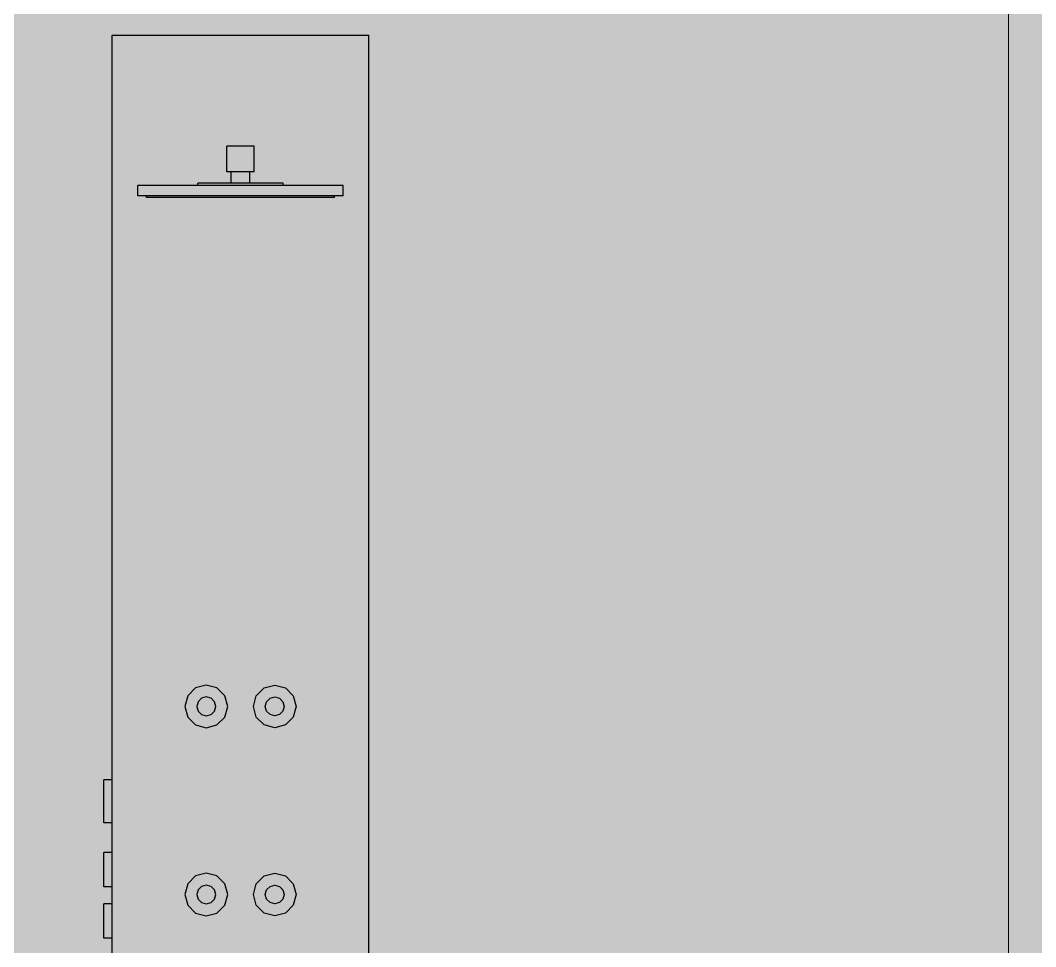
# Model space of a CAD drawing. Header units: millimetres. Extents: x 2336463 to 2579121, y 595385 to 778077.
# Drawn here: x 2471682 to 2472869, y 624423 to 625507 of the extents above; entities that cross this region are included whole.
import ezdxf

# ---------------------------------------------------------------- set-up
doc = ezdxf.new("R2010")
doc.units = ezdxf.units.MM
doc.header["$MEASUREMENT"] = 0
doc.linetypes.add('Wipeout_Contour', pattern=[1000, 0, -1000])
doc.layers.add('+возводимые стены_Ном._пера__19', color=255, linetype='Continuous', lineweight=0)
doc.layers.add('Интерьер - Мебель_Ном._пера__1', color=7, linetype='Continuous', lineweight=13)
doc.layers.add('+возводимые стены_Ном._пера__85', color=7, linetype='Continuous', lineweight=5, true_color=0x66b7ff)
doc.layers.add('Интерьер - Мебель_Ном._пера__62', color=7, linetype='Continuous', lineweight=25, true_color=0xaaaaaa)
doc.layers.add('Интерьер - Мебель', color=7, linetype='Continuous')

msp = doc.modelspace()

# ---------------------------------------------------------------- hatches: boundary and pattern name
at = {"layer": '+возводимые стены_Ном._пера__19', "linetype": 'Continuous', "lineweight": 0}
for points in [[(2472837.1, 623081.4), (2474237.1, 623081.4), (2474237.1, 626481.2), (2472837.1, 626481.2)], [(2472422.2, 624581.4), (2472837.2, 624581.4), (2472837.2, 624561.4), (2472422.2, 624561.4)]]:
    msp.add_hatch(color=255, dxfattribs=at).paths.add_polyline_path(points)
at = {"layer": '+возводимые стены_Ном._пера__85', "linetype": 'Continuous', "lineweight": 5, "true_color": 0x66b7ff}
msp.add_hatch(color=151, dxfattribs=at).paths.add_polyline_path([(2471002.1, 623081.4), (2472837.1, 623081.4), (2472837.1, 626481.2), (2471002.1, 626481.2)])

# ---------------------------------------------------------------- linework, layer by layer
at = {"layer": 'Интерьер - Мебель_Ном._пера__1', "color": 7, "linetype": 'Continuous', "lineweight": 13}
for p, q in [((2472837.1, 627981.4), (2472837.1, 623031.4)), ((2472837.1, 623031.4), (2472837.1, 627981.4))]:
    msp.add_line(p, q, dxfattribs=at)
at = {"layer": 'Интерьер - Мебель_Ном._пера__62', "color": 253, "linetype": 'Continuous', "lineweight": 25, "true_color": 0xaaaaaa}
for p in [(2471789.3, 625489.3), (2472089.3, 624089.3)]:
    msp.add_line(p, (2472089.3, 625489.3), dxfattribs=at)

# ---------------------------------------------------------------- next in the draw order: wipeouts: each hides what was drawn before it
at = {"color": 254, "linetype": 'Wipeout_Contour', "lineweight": 0, "ltscale": 10199601.57588966}
msp.add_wipeout([(2472034.6, 625299.3), (2472049.3, 625299.3), (2472049.3, 625301.3), (2472034.6, 625301.3)], dxfattribs=at).dxf.layer = 'Интерьер - Мебель'
at = {"color": 254, "linetype": 'Wipeout_Contour', "lineweight": 0, "ltscale": 10198533.60441506}
msp.add_wipeout([(2471921, 624716.8), (2471908.9, 624709.8), (2471910.3, 624704.3), (2471924.3, 624704.3)], dxfattribs=at).dxf.layer = 'Интерьер - Мебель'
at = {"color": 254, "linetype": 'Wipeout_Contour', "lineweight": 0, "ltscale": 10198713.35682648}
msp.add_wipeout([(2471969.8, 624709.8), (2471957.7, 624716.8), (2471954.3, 624704.3), (2471968.3, 624704.3)], dxfattribs=at).dxf.layer = 'Интерьер - Мебель'
at = {"color": 254, "linetype": 'Wipeout_Contour', "lineweight": 0, "ltscale": 10197932.18075573}
msp.add_wipeout([(2471789.3, 624618.3), (2471779.3, 624618.3), (2471779.3, 624615), (2471789.3, 624615)], dxfattribs=at).dxf.layer = 'Интерьер - Мебель'
at = {"color": 254, "linetype": 'Wipeout_Contour', "lineweight": 0, "ltscale": 10197886.46521847}
msp.add_wipeout([(2471779.3, 624568.3), (2471789.3, 624568.3), (2471789.3, 624571.7), (2471779.3, 624571.7)], dxfattribs=at).dxf.layer = 'Интерьер - Мебель'
at = {"color": 254, "linetype": 'Wipeout_Contour', "lineweight": 0, "ltscale": 10197849.21516222}
msp.add_wipeout([(2471789.3, 624533.3), (2471779.3, 624533.3), (2471779.3, 624530.6), (2471789.3, 624530.6)], dxfattribs=at).dxf.layer = 'Интерьер - Мебель'
at = {"color": 254, "linetype": 'Wipeout_Contour', "lineweight": 0, "ltscale": 10197812.64713768}
msp.add_wipeout([(2471779.3, 624496), (2471779.3, 624493.3), (2471789.3, 624493.3), (2471789.3, 624496)], dxfattribs=at).dxf.layer = 'Интерьер - Мебель'
at = {"color": 254, "linetype": 'Wipeout_Contour', "lineweight": 0, "ltscale": 10198318.02336768}
msp.add_wipeout([(2471908.9, 624489.8), (2471910.3, 624484.3), (2471924.3, 624484.3), (2471921, 624496.8)], dxfattribs=at).dxf.layer = 'Интерьер - Мебель'
at = {"color": 254, "linetype": 'Wipeout_Contour', "lineweight": 0, "ltscale": 10198497.77957879}
msp.add_wipeout([(2471969.8, 624489.8), (2471957.7, 624496.8), (2471954.3, 624484.3), (2471968.3, 624484.3)], dxfattribs=at).dxf.layer = 'Интерьер - Мебель'
at = {"color": 254, "linetype": 'Wipeout_Contour', "lineweight": 0, "ltscale": 10197790.42593744}
msp.add_wipeout([(2471779.3, 624473.3), (2471779.3, 624470.6), (2471789.3, 624470.6), (2471789.3, 624473.3)], dxfattribs=at).dxf.layer = 'Интерьер - Мебель'
at = {"color": 254, "linetype": 'Wipeout_Contour', "lineweight": 0, "ltscale": 10197753.8612256}
msp.add_wipeout([(2471779.3, 624433.3), (2471789.3, 624433.3), (2471789.3, 624436), (2471779.3, 624436)], dxfattribs=at).dxf.layer = 'Интерьер - Мебель'

# ---------------------------------------------------------------- next in the draw order: wipeouts: each hides what was drawn before it
at = {"color": 254, "linetype": 'Wipeout_Contour', "lineweight": 0, "ltscale": 10199644.62320882}
msp.add_wipeout([(2472043.3, 625301.3), (2472059.3, 625301.3), (2472059.3, 625313.3), (2472043.3, 625313.3)], dxfattribs=at).dxf.layer = 'Интерьер - Мебель'
at = {"color": 254, "linetype": 'Wipeout_Contour', "lineweight": 0, "ltscale": 10199494.93466903}
msp.add_wipeout([(2471994.3, 625299.3), (2472034.6, 625299.3), (2472034.6, 625301.3), (2471994.3, 625301.3)], dxfattribs=at).dxf.layer = 'Интерьер - Мебель'
at = {"color": 254, "linetype": 'Wipeout_Contour', "lineweight": 0, "ltscale": 10198524.04162968}
msp.add_wipeout([(2471904.8, 624713.8), (2471908.9, 624709.8), (2471921, 624716.8), (2471911.8, 624726)], dxfattribs=at).dxf.layer = 'Интерьер - Мебель'
at = {"color": 254, "linetype": 'Wipeout_Contour', "lineweight": 0, "ltscale": 10198738.31639411}
msp.add_wipeout([(2471973.8, 624713.8), (2471966.8, 624726), (2471957.7, 624716.8), (2471969.8, 624709.8)], dxfattribs=at).dxf.layer = 'Интерьер - Мебель'
at = {"color": 254, "linetype": 'Wipeout_Contour', "lineweight": 0, "ltscale": 10197892.58977759}
msp.add_wipeout([(2471779.3, 624571.7), (2471789.3, 624571.7), (2471789.3, 624580.8), (2471779.3, 624580.8)], dxfattribs=at).dxf.layer = 'Интерьер - Мебель'
at = {"color": 254, "linetype": 'Wipeout_Contour', "lineweight": 0, "ltscale": 10197817.54623701}
msp.add_wipeout([(2471779.3, 624496), (2471789.3, 624496), (2471789.3, 624503.3), (2471779.3, 624503.3)], dxfattribs=at).dxf.layer = 'Интерьер - Мебель'
at = {"color": 254, "linetype": 'Wipeout_Contour', "lineweight": 0, "ltscale": 10198308.457669}
msp.add_wipeout([(2471904.8, 624493.8), (2471908.9, 624489.8), (2471921, 624496.8), (2471911.8, 624506)], dxfattribs=at).dxf.layer = 'Интерьер - Мебель'
at = {"color": 254, "linetype": 'Wipeout_Contour', "lineweight": 0, "ltscale": 10198522.73696292}
msp.add_wipeout([(2471973.8, 624493.8), (2471966.8, 624506), (2471957.7, 624496.8), (2471969.8, 624489.8)], dxfattribs=at).dxf.layer = 'Интерьер - Мебель'
at = {"color": 254, "linetype": 'Wipeout_Contour', "lineweight": 0, "ltscale": 10197758.75987226}
msp.add_wipeout([(2471779.3, 624436), (2471789.3, 624436), (2471789.3, 624443.3), (2471779.3, 624443.3)], dxfattribs=at).dxf.layer = 'Интерьер - Мебель'

# ---------------------------------------------------------------- next in the draw order: linework, layer by layer
at = {"layer": 'Интерьер - Мебель_Ном._пера__62', "color": 253, "linetype": 'Continuous', "lineweight": 25, "true_color": 0xaaaaaa}
for p, q in [((2472059.3, 625301.3), (2472059.3, 625313.3)), ((2472049.3, 625299.3), (2472049.3, 625301.3)), ((2471779.3, 624568.3), (2471779.3, 624571.7)), ((2471789.3, 624568.3), (2471779.3, 624568.3)), ((2471779.3, 624493.3), (2471779.3, 624496)), ((2471789.3, 624493.3), (2471779.3, 624493.3)), ((2471779.3, 624433.3), (2471779.3, 624436)), ((2471789.3, 624433.3), (2471779.3, 624433.3))]:
    msp.add_line(p, q, dxfattribs=at)

# ---------------------------------------------------------------- next in the draw order: wipeouts: each hides what was drawn before it
at = {"color": 254, "linetype": 'Wipeout_Contour', "lineweight": 0, "ltscale": 10199310.22681616}
msp.add_wipeout([(2471939.3, 625299.3), (2471994.3, 625299.3), (2471994.3, 625301.3), (2471939.3, 625301.3)], dxfattribs=at).dxf.layer = 'Интерьер - Мебель'
at = {"color": 254, "linetype": 'Wipeout_Contour', "lineweight": 0, "ltscale": 10198498.50887896}
msp.add_wipeout([(2471899.3, 624715.3), (2471904.8, 624713.8), (2471911.8, 624726), (2471899.3, 624729.3)], dxfattribs=at).dxf.layer = 'Интерьер - Мебель'
at = {"color": 254, "linetype": 'Wipeout_Contour', "lineweight": 0, "ltscale": 10198772.76603924}
msp.add_wipeout([(2471979.3, 624715.3), (2471979.3, 624729.3), (2471966.8, 624726), (2471973.8, 624713.8)], dxfattribs=at).dxf.layer = 'Интерьер - Мебель'
at = {"color": 254, "linetype": 'Wipeout_Contour', "lineweight": 0, "ltscale": 10197903.19791831}
msp.add_wipeout([(2471779.3, 624580.8), (2471789.3, 624580.8), (2471789.3, 624593.3), (2471779.3, 624593.3)], dxfattribs=at).dxf.layer = 'Интерьер - Мебель'
at = {"color": 254, "linetype": 'Wipeout_Contour', "lineweight": 0, "ltscale": 10197826.03175342}
msp.add_wipeout([(2471779.3, 624503.3), (2471789.3, 624503.3), (2471789.3, 624513.3), (2471779.3, 624513.3)], dxfattribs=at).dxf.layer = 'Интерьер - Мебель'
at = {"color": 254, "linetype": 'Wipeout_Contour', "lineweight": 0, "ltscale": 10198282.92280841}
msp.add_wipeout([(2471899.3, 624495.3), (2471904.8, 624493.8), (2471911.8, 624506), (2471899.3, 624509.3)], dxfattribs=at).dxf.layer = 'Интерьер - Мебель'
at = {"color": 254, "linetype": 'Wipeout_Contour', "lineweight": 0, "ltscale": 10198557.18576618}
msp.add_wipeout([(2471979.3, 624495.3), (2471979.3, 624509.3), (2471966.8, 624506), (2471973.8, 624493.8)], dxfattribs=at).dxf.layer = 'Интерьер - Мебель'
at = {"color": 254, "linetype": 'Wipeout_Contour', "lineweight": 0, "ltscale": 10197767.24462233}
msp.add_wipeout([(2471779.3, 624443.3), (2471789.3, 624443.3), (2471789.3, 624453.3), (2471779.3, 624453.3)], dxfattribs=at).dxf.layer = 'Интерьер - Мебель'

# ---------------------------------------------------------------- next in the draw order: linework, layer by layer
at = {"layer": 'Интерьер - Мебель_Ном._пера__62', "color": 253, "linetype": 'Continuous', "lineweight": 25, "true_color": 0xaaaaaa}
for p, q in [((2471779.3, 624571.7), (2471779.3, 624580.8)), ((2471779.3, 624496), (2471779.3, 624503.3)), ((2471779.3, 624436), (2471779.3, 624443.3))]:
    msp.add_line(p, q, dxfattribs=at)

# ---------------------------------------------------------------- next in the draw order: wipeouts: each hides what was drawn before it
at = {"color": 254, "linetype": 'Wipeout_Contour', "lineweight": 0, "ltscale": 10199528.28738887}
msp.add_wipeout([(2471999.3, 625301.3), (2472043.3, 625301.3), (2472043.3, 625313.3), (2471999.3, 625313.3)], dxfattribs=at).dxf.layer = 'Интерьер - Мебель'
at = {"color": 254, "linetype": 'Wipeout_Contour', "lineweight": 0, "ltscale": 10199096.94478023}
msp.add_wipeout([(2471884.3, 625301.3), (2471884.3, 625299.3), (2471939.3, 625299.3), (2471939.3, 625301.3)], dxfattribs=at).dxf.layer = 'Интерьер - Мебель'
at = {"color": 254, "linetype": 'Wipeout_Contour', "lineweight": 0, "ltscale": 10198462.52042212}
msp.add_wipeout([(2471893.8, 624713.8), (2471899.3, 624715.3), (2471899.3, 624729.3), (2471886.8, 624726)], dxfattribs=at).dxf.layer = 'Интерьер - Мебель'
at = {"color": 254, "linetype": 'Wipeout_Contour', "lineweight": 0, "ltscale": 10198808.75456601}
msp.add_wipeout([(2471984.8, 624713.8), (2471991.8, 624726), (2471979.3, 624729.3), (2471979.3, 624715.3)], dxfattribs=at).dxf.layer = 'Интерьер - Мебель'
at = {"color": 254, "linetype": 'Wipeout_Contour', "lineweight": 0, "ltscale": 10197915.44736286}
msp.add_wipeout([(2471779.3, 624593.3), (2471789.3, 624593.3), (2471789.3, 624605.8), (2471779.3, 624605.8)], dxfattribs=at).dxf.layer = 'Интерьер - Мебель'
at = {"color": 254, "linetype": 'Wipeout_Contour', "lineweight": 0, "ltscale": 10197835.83012309}
msp.add_wipeout([(2471779.3, 624513.3), (2471789.3, 624513.3), (2471789.3, 624523.3), (2471779.3, 624523.3)], dxfattribs=at).dxf.layer = 'Интерьер - Мебель'
at = {"color": 254, "linetype": 'Wipeout_Contour', "lineweight": 0, "ltscale": 10198246.93359078}
msp.add_wipeout([(2471893.8, 624493.8), (2471899.3, 624495.3), (2471899.3, 624509.3), (2471886.8, 624506)], dxfattribs=at).dxf.layer = 'Интерьер - Мебель'
at = {"color": 254, "linetype": 'Wipeout_Contour', "lineweight": 0, "ltscale": 10198593.17505369}
msp.add_wipeout([(2471984.8, 624493.8), (2471991.8, 624506), (2471979.3, 624509.3), (2471979.3, 624495.3)], dxfattribs=at).dxf.layer = 'Интерьер - Мебель'
at = {"color": 254, "linetype": 'Wipeout_Contour', "lineweight": 0, "ltscale": 10197777.0421071}
msp.add_wipeout([(2471779.3, 624453.3), (2471789.3, 624453.3), (2471789.3, 624463.3), (2471779.3, 624463.3)], dxfattribs=at).dxf.layer = 'Интерьер - Мебель'

# ---------------------------------------------------------------- next in the draw order: linework, layer by layer
at = {"layer": 'Интерьер - Мебель_Ном._пера__62', "color": 253, "linetype": 'Continuous', "lineweight": 25, "true_color": 0xaaaaaa}
for p, q in [((2472059.3, 625313.3), (2472043.3, 625313.3)), ((2472049.3, 625299.3), (2472034.6, 625299.3)), ((2472059.3, 625301.3), (2472043.3, 625301.3)), ((2471779.3, 624580.8), (2471779.3, 624593.3)), ((2471779.3, 624503.3), (2471779.3, 624513.3)), ((2471779.3, 624443.3), (2471779.3, 624453.3))]:
    msp.add_line(p, q, dxfattribs=at)

# ---------------------------------------------------------------- next in the draw order: wipeouts: each hides what was drawn before it
at = {"color": 254, "linetype": 'Wipeout_Contour', "lineweight": 0, "ltscale": 10199326.78802743}
msp.add_wipeout([(2471939.3, 625301.3), (2471999.3, 625301.3), (2471999.3, 625313.3), (2471939.3, 625313.3)], dxfattribs=at).dxf.layer = 'Интерьер - Мебель'
at = {"color": 254, "linetype": 'Wipeout_Contour', "lineweight": 0, "ltscale": 10198912.23736342}
msp.add_wipeout([(2471844.1, 625299.3), (2471884.3, 625299.3), (2471884.3, 625301.3), (2471844.1, 625301.3)], dxfattribs=at).dxf.layer = 'Интерьер - Мебель'
at = {"color": 254, "linetype": 'Wipeout_Contour', "lineweight": 0, "ltscale": 10198428.070718}
msp.add_wipeout([(2471877.7, 624716.8), (2471889.8, 624709.8), (2471893.8, 624713.8), (2471886.8, 624726)], dxfattribs=at).dxf.layer = 'Интерьер - Мебель'
at = {"color": 254, "linetype": 'Wipeout_Contour', "lineweight": 0, "ltscale": 10198834.28752307}
msp.add_wipeout([(2471988.9, 624709.8), (2472001, 624716.8), (2471991.8, 624726), (2471984.8, 624713.8)], dxfattribs=at).dxf.layer = 'Интерьер - Мебель'
at = {"color": 254, "linetype": 'Wipeout_Contour', "lineweight": 0, "ltscale": 10197926.0558703}
msp.add_wipeout([(2471779.3, 624605.8), (2471789.3, 624605.8), (2471789.3, 624615), (2471779.3, 624615)], dxfattribs=at).dxf.layer = 'Интерьер - Мебель'
at = {"color": 254, "linetype": 'Wipeout_Contour', "lineweight": 0, "ltscale": 10197844.31588167}
msp.add_wipeout([(2471779.3, 624523.3), (2471789.3, 624523.3), (2471789.3, 624530.6), (2471779.3, 624530.6)], dxfattribs=at).dxf.layer = 'Интерьер - Мебель'
at = {"color": 254, "linetype": 'Wipeout_Contour', "lineweight": 0, "ltscale": 10198212.48472854}
msp.add_wipeout([(2471877.7, 624496.8), (2471889.8, 624489.8), (2471893.8, 624493.8), (2471886.8, 624506)], dxfattribs=at).dxf.layer = 'Интерьер - Мебель'
at = {"color": 254, "linetype": 'Wipeout_Contour', "lineweight": 0, "ltscale": 10198618.71012053}
msp.add_wipeout([(2471988.9, 624489.8), (2472001, 624496.8), (2471991.8, 624506), (2471984.8, 624493.8)], dxfattribs=at).dxf.layer = 'Интерьер - Мебель'
at = {"color": 254, "linetype": 'Wipeout_Contour', "lineweight": 0, "ltscale": 10197785.52710955}
msp.add_wipeout([(2471779.3, 624463.3), (2471789.3, 624463.3), (2471789.3, 624470.6), (2471779.3, 624470.6)], dxfattribs=at).dxf.layer = 'Интерьер - Мебель'

# ---------------------------------------------------------------- next in the draw order: linework, layer by layer
at = {"layer": 'Интерьер - Мебель_Ном._пера__62', "color": 253, "linetype": 'Continuous', "lineweight": 25, "true_color": 0xaaaaaa}
for p, q in [((2471789.3, 624089.3), (2471789.3, 625489.3)), ((2472043.3, 625313.3), (2471999.3, 625313.3)), ((2472034.6, 625299.3), (2471994.3, 625299.3)), ((2472043.3, 625301.3), (2471999.3, 625301.3)), ((2471899.3, 624729.3), (2471886.8, 624726)), ((2471911.8, 624726), (2471899.3, 624729.3)), ((2471966.8, 624726), (2471979.3, 624729.3)), ((2471979.3, 624729.3), (2471991.8, 624726)), ((2471779.3, 624615), (2471779.3, 624618.3)), ((2471789.3, 624618.3), (2471779.3, 624618.3)), ((2471779.3, 624605.8), (2471779.3, 624615)), ((2471779.3, 624593.3), (2471779.3, 624605.8)), ((2471779.3, 624530.6), (2471779.3, 624533.3)), ((2471789.3, 624533.3), (2471779.3, 624533.3)), ((2471779.3, 624523.3), (2471779.3, 624530.6)), ((2471779.3, 624513.3), (2471779.3, 624523.3)), ((2471899.3, 624509.3), (2471886.8, 624506)), ((2471911.8, 624506), (2471899.3, 624509.3)), ((2471966.8, 624506), (2471979.3, 624509.3)), ((2471979.3, 624509.3), (2471991.8, 624506)), ((2471779.3, 624470.6), (2471779.3, 624473.3)), ((2471789.3, 624473.3), (2471779.3, 624473.3)), ((2471779.3, 624463.3), (2471779.3, 624470.6)), ((2471779.3, 624453.3), (2471779.3, 624463.3))]:
    msp.add_line(p, q, dxfattribs=at)

# ---------------------------------------------------------------- next in the draw order: wipeouts: each hides what was drawn before it
at = {"color": 254, "linetype": 'Wipeout_Contour', "lineweight": 0, "ltscale": 10199094.1169127}
msp.add_wipeout([(2471879.3, 625313.3), (2471879.3, 625301.3), (2471939.3, 625301.3), (2471939.3, 625313.3)], dxfattribs=at).dxf.layer = 'Интерьер - Мебель'
at = {"color": 254, "linetype": 'Wipeout_Contour', "lineweight": 0, "ltscale": 10199398.71376376}
msp.add_wipeout([(2471982.6, 625313.3), (2471989.3, 625313.3), (2471989.3, 625316.3), (2471982.6, 625316.3)], dxfattribs=at).dxf.layer = 'Интерьер - Мебель'
at = {"color": 254, "linetype": 'Wipeout_Contour', "lineweight": 0, "ltscale": 10198805.59659792}
msp.add_wipeout([(2471829.3, 625299.3), (2471844.1, 625299.3), (2471844.1, 625301.3), (2471829.3, 625301.3)], dxfattribs=at).dxf.layer = 'Интерьер - Мебель'
at = {"color": 254, "linetype": 'Wipeout_Contour', "lineweight": 0, "ltscale": 10198403.11092836}
msp.add_wipeout([(2471877.7, 624716.8), (2471874.3, 624704.3), (2471888.3, 624704.3), (2471889.8, 624709.8)], dxfattribs=at).dxf.layer = 'Интерьер - Мебель'
at = {"color": 254, "linetype": 'Wipeout_Contour', "lineweight": 0, "ltscale": 10198843.85055511}
msp.add_wipeout([(2471990.3, 624704.3), (2472004.3, 624704.3), (2472001, 624716.8), (2471988.9, 624709.8)], dxfattribs=at).dxf.layer = 'Интерьер - Мебель'
at = {"color": 254, "linetype": 'Wipeout_Contour', "lineweight": 0, "ltscale": 10198187.52712246}
msp.add_wipeout([(2471877.7, 624496.8), (2471874.3, 624484.3), (2471888.3, 624484.3), (2471889.8, 624489.8)], dxfattribs=at).dxf.layer = 'Интерьер - Мебель'
at = {"color": 254, "linetype": 'Wipeout_Contour', "lineweight": 0, "ltscale": 10198628.27606579}
msp.add_wipeout([(2471990.3, 624484.3), (2472004.3, 624484.3), (2472001, 624496.8), (2471988.9, 624489.8)], dxfattribs=at).dxf.layer = 'Интерьер - Мебель'

# ---------------------------------------------------------------- next in the draw order: linework, layer by layer
at = {"layer": 'Интерьер - Мебель_Ном._пера__62', "color": 253, "linetype": 'Continuous', "lineweight": 25, "true_color": 0xaaaaaa}
for p, q in [((2471989.3, 625313.3), (2471989.3, 625316.3)), ((2471999.3, 625301.3), (2471939.3, 625301.3)), ((2471994.3, 625299.3), (2471939.3, 625299.3))]:
    msp.add_line(p, q, dxfattribs=at)

# ---------------------------------------------------------------- next in the draw order: wipeouts: each hides what was drawn before it
at = {"color": 254, "linetype": 'Wipeout_Contour', "lineweight": 0, "ltscale": 10198892.61806715}
msp.add_wipeout([(2471835.4, 625301.3), (2471879.3, 625301.3), (2471879.3, 625313.3), (2471835.4, 625313.3)], dxfattribs=at).dxf.layer = 'Интерьер - Мебель'
at = {"color": 254, "linetype": 'Wipeout_Contour', "lineweight": 0, "ltscale": 10199350.24060232}
msp.add_wipeout([(2471964.3, 625313.3), (2471982.6, 625313.3), (2471982.6, 625316.3), (2471964.3, 625316.3)], dxfattribs=at).dxf.layer = 'Интерьер - Мебель'
at = {"color": 254, "linetype": 'Wipeout_Contour', "lineweight": 0, "ltscale": 10198394.56459397}
msp.add_wipeout([(2471874.3, 624704.3), (2471877.7, 624691.8), (2471889.8, 624698.8), (2471888.3, 624704.3)], dxfattribs=at).dxf.layer = 'Интерьер - Мебель'
at = {"color": 254, "linetype": 'Wipeout_Contour', "lineweight": 0, "ltscale": 10198835.30461169}
msp.add_wipeout([(2471988.9, 624698.8), (2472001, 624691.8), (2472004.3, 624704.3), (2471990.3, 624704.3)], dxfattribs=at).dxf.layer = 'Интерьер - Мебель'
at = {"color": 254, "linetype": 'Wipeout_Contour', "lineweight": 0, "ltscale": 10198178.9836172}
msp.add_wipeout([(2471888.3, 624484.3), (2471874.3, 624484.3), (2471877.7, 624471.8), (2471889.8, 624478.8)], dxfattribs=at).dxf.layer = 'Интерьер - Мебель'
at = {"color": 254, "linetype": 'Wipeout_Contour', "lineweight": 0, "ltscale": 10198619.73295139}
msp.add_wipeout([(2471988.9, 624478.8), (2472001, 624471.8), (2472004.3, 624484.3), (2471990.3, 624484.3)], dxfattribs=at).dxf.layer = 'Интерьер - Мебель'

# ---------------------------------------------------------------- next in the draw order: linework, layer by layer
at = {"layer": 'Интерьер - Мебель_Ном._пера__62', "color": 253, "linetype": 'Continuous', "lineweight": 25, "true_color": 0xaaaaaa}
for p, q in [((2471989.3, 625316.3), (2471982.6, 625316.3)), ((2471884.3, 625299.3), (2471844.1, 625299.3)), ((2471939.3, 625301.3), (2471879.3, 625301.3)), ((2471939.3, 625299.3), (2471884.3, 625299.3))]:
    msp.add_line(p, q, dxfattribs=at)

# ---------------------------------------------------------------- next in the draw order: wipeouts: each hides what was drawn before it
at = {"color": 254, "linetype": 'Wipeout_Contour', "lineweight": 0, "ltscale": 10198776.28274791}
msp.add_wipeout([(2471819.3, 625301.3), (2471835.4, 625301.3), (2471835.4, 625313.3), (2471819.3, 625313.3)], dxfattribs=at).dxf.layer = 'Интерьер - Мебель'
at = {"color": 254, "linetype": 'Wipeout_Contour', "lineweight": 0, "ltscale": 10199266.28265753}
msp.add_wipeout([(2471939.3, 625313.3), (2471964.3, 625313.3), (2471964.3, 625316.3), (2471939.3, 625316.3)], dxfattribs=at).dxf.layer = 'Интерьер - Мебель'
at = {"color": 254, "linetype": 'Wipeout_Contour', "lineweight": 0, "ltscale": 10198404.12753571}
msp.add_wipeout([(2471889.8, 624698.8), (2471877.7, 624691.8), (2471886.8, 624682.7), (2471893.8, 624694.8)], dxfattribs=at).dxf.layer = 'Интерьер - Мебель'
at = {"color": 254, "linetype": 'Wipeout_Contour', "lineweight": 0, "ltscale": 10198810.34529889}
msp.add_wipeout([(2471984.8, 624694.8), (2471991.8, 624682.7), (2472001, 624691.8), (2471988.9, 624698.8)], dxfattribs=at).dxf.layer = 'Интерьер - Мебель'
at = {"color": 254, "linetype": 'Wipeout_Contour', "lineweight": 0, "ltscale": 10198188.54947228}
msp.add_wipeout([(2471889.8, 624478.8), (2471877.7, 624471.8), (2471886.8, 624462.7), (2471893.8, 624474.8)], dxfattribs=at).dxf.layer = 'Интерьер - Мебель'
at = {"color": 254, "linetype": 'Wipeout_Contour', "lineweight": 0, "ltscale": 10198594.7758221}
msp.add_wipeout([(2471984.8, 624474.8), (2471991.8, 624462.7), (2472001, 624471.8), (2471988.9, 624478.8)], dxfattribs=at).dxf.layer = 'Интерьер - Мебель'

# ---------------------------------------------------------------- next in the draw order: linework, layer by layer
at = {"layer": 'Интерьер - Мебель_Ном._пера__62', "color": 253, "linetype": 'Continuous', "lineweight": 25, "true_color": 0xaaaaaa}
for p, q in [((2471835.4, 625313.3), (2471819.3, 625313.3)), ((2471819.3, 625301.3), (2471819.3, 625313.3)), ((2471879.3, 625313.3), (2471835.4, 625313.3)), ((2471982.6, 625316.3), (2471964.3, 625316.3)), ((2471835.4, 625301.3), (2471819.3, 625301.3)), ((2471829.3, 625299.3), (2471829.3, 625301.3)), ((2471844.1, 625299.3), (2471829.3, 625299.3)), ((2471879.3, 625301.3), (2471835.4, 625301.3)), ((2471877.7, 624716.8), (2471874.3, 624704.3)), ((2472001, 624716.8), (2472004.3, 624704.3)), ((2471874.3, 624704.3), (2471877.7, 624691.8)), ((2472004.3, 624704.3), (2472001, 624691.8)), ((2471877.7, 624496.8), (2471874.3, 624484.3)), ((2472001, 624496.8), (2472004.3, 624484.3)), ((2471874.3, 624484.3), (2471877.7, 624471.8)), ((2472004.3, 624484.3), (2472001, 624471.8))]:
    msp.add_line(p, q, dxfattribs=at)

# ---------------------------------------------------------------- next in the draw order: wipeouts: each hides what was drawn before it
at = {"color": 254, "linetype": 'Wipeout_Contour', "lineweight": 0, "ltscale": 10199265.45617766}
msp.add_wipeout([(2471948.9, 625316.3), (2471950.3, 625316.3), (2471950.3, 625329.3), (2471948.9, 625329.3)], dxfattribs=at).dxf.layer = 'Интерьер - Мебель'
at = {"color": 254, "linetype": 'Wipeout_Contour', "lineweight": 0, "ltscale": 10199169.33640332}
msp.add_wipeout([(2471914.3, 625313.3), (2471939.3, 625313.3), (2471939.3, 625316.3), (2471914.3, 625316.3)], dxfattribs=at).dxf.layer = 'Интерьер - Мебель'
at = {"color": 254, "linetype": 'Wipeout_Contour', "lineweight": 0, "ltscale": 10198429.66052237}
msp.add_wipeout([(2471899.3, 624693.3), (2471893.8, 624694.8), (2471886.8, 624682.7), (2471899.3, 624679.3)], dxfattribs=at).dxf.layer = 'Интерьер - Мебель'
at = {"color": 254, "linetype": 'Wipeout_Contour', "lineweight": 0, "ltscale": 10198775.89578948}
msp.add_wipeout([(2471979.3, 624693.3), (2471979.3, 624679.3), (2471991.8, 624682.7), (2471984.8, 624694.8)], dxfattribs=at).dxf.layer = 'Интерьер - Мебель'
at = {"color": 254, "linetype": 'Wipeout_Contour', "lineweight": 0, "ltscale": 10198214.08456882}
msp.add_wipeout([(2471899.3, 624473.3), (2471893.8, 624474.8), (2471886.8, 624462.7), (2471899.3, 624459.3)], dxfattribs=at).dxf.layer = 'Интерьер - Мебель'
at = {"color": 254, "linetype": 'Wipeout_Contour', "lineweight": 0, "ltscale": 10198560.32715461}
msp.add_wipeout([(2471979.3, 624473.3), (2471979.3, 624459.3), (2471991.8, 624462.7), (2471984.8, 624474.8)], dxfattribs=at).dxf.layer = 'Интерьер - Мебель'

# ---------------------------------------------------------------- next in the draw order: wipeouts: each hides what was drawn before it
at = {"color": 254, "linetype": 'Wipeout_Contour', "lineweight": 0, "ltscale": 10199254.79209793}
msp.add_wipeout([(2471944.8, 625316.3), (2471948.9, 625316.3), (2471948.9, 625329.3), (2471944.8, 625329.3)], dxfattribs=at).dxf.layer = 'Интерьер - Мебель'
at = {"color": 254, "linetype": 'Wipeout_Contour', "lineweight": 0, "ltscale": 10199085.37857018}
msp.add_wipeout([(2471896, 625313.3), (2471914.3, 625313.3), (2471914.3, 625316.3), (2471896, 625316.3)], dxfattribs=at).dxf.layer = 'Интерьер - Мебель'
at = {"color": 254, "linetype": 'Wipeout_Contour', "lineweight": 0, "ltscale": 10198465.64910284}
msp.add_wipeout([(2471904.8, 624694.8), (2471899.3, 624693.3), (2471899.3, 624679.3), (2471911.8, 624682.7)], dxfattribs=at).dxf.layer = 'Интерьер - Мебель'
at = {"color": 254, "linetype": 'Wipeout_Contour', "lineweight": 0, "ltscale": 10198739.9071391}
msp.add_wipeout([(2471973.8, 624694.8), (2471966.8, 624682.7), (2471979.3, 624679.3), (2471979.3, 624693.3)], dxfattribs=at).dxf.layer = 'Интерьер - Мебель'
at = {"color": 254, "linetype": 'Wipeout_Contour', "lineweight": 0, "ltscale": 10198250.07391003}
msp.add_wipeout([(2471904.8, 624474.8), (2471899.3, 624473.3), (2471899.3, 624459.3), (2471911.8, 624462.7)], dxfattribs=at).dxf.layer = 'Интерьер - Мебель'
at = {"color": 254, "linetype": 'Wipeout_Contour', "lineweight": 0, "ltscale": 10198524.33774352}
msp.add_wipeout([(2471973.8, 624474.8), (2471966.8, 624462.7), (2471979.3, 624459.3), (2471979.3, 624473.3)], dxfattribs=at).dxf.layer = 'Интерьер - Мебель'

# ---------------------------------------------------------------- next in the draw order: wipeouts: each hides what was drawn before it
at = {"color": 254, "linetype": 'Wipeout_Contour', "lineweight": 0, "ltscale": 10199304.6378561}
msp.add_wipeout([(2471953.2, 625329.3), (2471955.3, 625329.3), (2471955.3, 625359.3), (2471953.2, 625359.3)], dxfattribs=at).dxf.layer = 'Интерьер - Мебель'
at = {"color": 254, "linetype": 'Wipeout_Contour', "lineweight": 0, "ltscale": 10199236.32137188}
msp.add_wipeout([(2471939.3, 625316.3), (2471944.8, 625316.3), (2471944.8, 625329.3), (2471939.3, 625329.3)], dxfattribs=at).dxf.layer = 'Интерьер - Мебель'
at = {"color": 254, "linetype": 'Wipeout_Contour', "lineweight": 0, "ltscale": 10199036.90549935}
msp.add_wipeout([(2471889.3, 625313.3), (2471896, 625313.3), (2471896, 625316.3), (2471889.3, 625316.3)], dxfattribs=at).dxf.layer = 'Интерьер - Мебель'
at = {"color": 254, "linetype": 'Wipeout_Contour', "lineweight": 0, "ltscale": 10198500.0986881}
msp.add_wipeout([(2471904.8, 624694.8), (2471911.8, 624682.7), (2471921, 624691.8), (2471908.9, 624698.8)], dxfattribs=at).dxf.layer = 'Интерьер - Мебель'
at = {"color": 254, "linetype": 'Wipeout_Contour', "lineweight": 0, "ltscale": 10198714.37392923}
msp.add_wipeout([(2471969.8, 624698.8), (2471957.7, 624691.8), (2471966.8, 624682.7), (2471973.8, 624694.8)], dxfattribs=at).dxf.layer = 'Интерьер - Мебель'
at = {"color": 254, "linetype": 'Wipeout_Contour', "lineweight": 0, "ltscale": 10198284.52265337}
msp.add_wipeout([(2471904.8, 624474.8), (2471911.8, 624462.7), (2471921, 624471.8), (2471908.9, 624478.8)], dxfattribs=at).dxf.layer = 'Интерьер - Мебель'
at = {"color": 254, "linetype": 'Wipeout_Contour', "lineweight": 0, "ltscale": 10198498.80242386}
msp.add_wipeout([(2471969.8, 624478.8), (2471957.7, 624471.8), (2471966.8, 624462.7), (2471973.8, 624474.8)], dxfattribs=at).dxf.layer = 'Интерьер - Мебель'

# ---------------------------------------------------------------- next in the draw order: linework, layer by layer
at = {"layer": 'Интерьер - Мебель_Ном._пера__62', "color": 253, "linetype": 'Continuous', "lineweight": 25, "true_color": 0xaaaaaa}
for p, q in [((2471896, 625316.3), (2471889.3, 625316.3)), ((2471889.3, 625313.3), (2471889.3, 625316.3)), ((2471914.3, 625316.3), (2471896, 625316.3)), ((2471886.8, 624682.7), (2471899.3, 624679.3)), ((2471899.3, 624679.3), (2471911.8, 624682.7)), ((2471979.3, 624679.3), (2471966.8, 624682.7)), ((2471991.8, 624682.7), (2471979.3, 624679.3)), ((2471886.8, 624462.7), (2471899.3, 624459.3)), ((2471899.3, 624459.3), (2471911.8, 624462.7)), ((2471979.3, 624459.3), (2471966.8, 624462.7)), ((2471991.8, 624462.7), (2471979.3, 624459.3))]:
    msp.add_line(p, q, dxfattribs=at)

# ---------------------------------------------------------------- next in the draw order: wipeouts: each hides what was drawn before it
at = {"color": 254, "linetype": 'Wipeout_Contour', "lineweight": 0, "ltscale": 10199289.12649807}
msp.add_wipeout([(2471947.3, 625329.3), (2471953.2, 625329.3), (2471953.2, 625359.3), (2471947.3, 625359.3)], dxfattribs=at).dxf.layer = 'Интерьер - Мебель'
at = {"color": 254, "linetype": 'Wipeout_Contour', "lineweight": 0, "ltscale": 10199214.99320016}
msp.add_wipeout([(2471933.8, 625316.3), (2471939.3, 625316.3), (2471939.3, 625329.3), (2471933.8, 625329.3)], dxfattribs=at).dxf.layer = 'Интерьер - Мебель'
at = {"color": 254, "linetype": 'Wipeout_Contour', "lineweight": 0, "ltscale": 10198525.05819773}
msp.add_wipeout([(2471908.9, 624698.8), (2471921, 624691.8), (2471924.3, 624704.3), (2471910.3, 624704.3)], dxfattribs=at).dxf.layer = 'Интерьер - Мебель'
at = {"color": 254, "linetype": 'Wipeout_Contour', "lineweight": 0, "ltscale": 10198704.810766}
msp.add_wipeout([(2471968.3, 624704.3), (2471954.3, 624704.3), (2471957.7, 624691.8), (2471969.8, 624698.8)], dxfattribs=at).dxf.layer = 'Интерьер - Мебель'
at = {"color": 254, "linetype": 'Wipeout_Contour', "lineweight": 0, "ltscale": 10198309.47997945}
msp.add_wipeout([(2471910.3, 624484.3), (2471908.9, 624478.8), (2471921, 624471.8), (2471924.3, 624484.3)], dxfattribs=at).dxf.layer = 'Интерьер - Мебель'
at = {"color": 254, "linetype": 'Wipeout_Contour', "lineweight": 0, "ltscale": 10198489.23634737}
msp.add_wipeout([(2471968.3, 624484.3), (2471954.3, 624484.3), (2471957.7, 624471.8), (2471969.8, 624478.8)], dxfattribs=at).dxf.layer = 'Интерьер - Мебель'

# ---------------------------------------------------------------- next in the draw order: linework, layer by layer
at = {"layer": 'Интерьер - Мебель_Ном._пера__62', "color": 253, "linetype": 'Continuous', "lineweight": 25, "true_color": 0xaaaaaa}
for p, q in [((2471955.3, 625329.3), (2471955.3, 625359.3)), ((2471924.3, 624704.3), (2471921, 624716.8)), ((2471954.3, 624704.3), (2471957.7, 624716.8)), ((2471921, 624691.8), (2471924.3, 624704.3)), ((2471957.7, 624691.8), (2471954.3, 624704.3)), ((2471924.3, 624484.3), (2471921, 624496.8)), ((2471954.3, 624484.3), (2471957.7, 624496.8)), ((2471921, 624471.8), (2471924.3, 624484.3)), ((2471957.7, 624471.8), (2471954.3, 624484.3))]:
    msp.add_line(p, q, dxfattribs=at)

# ---------------------------------------------------------------- next in the draw order: wipeouts: each hides what was drawn before it
at = {"color": 254, "linetype": 'Wipeout_Contour', "lineweight": 0, "ltscale": 10199196.5224957}
msp.add_wipeout([(2471929.8, 625316.3), (2471933.8, 625316.3), (2471933.8, 625329.3), (2471929.8, 625329.3)], dxfattribs=at).dxf.layer = 'Интерьер - Мебель'
at = {"color": 254, "linetype": 'Wipeout_Contour', "lineweight": 0, "ltscale": 30595392.25362236}
msp.add_wipeout([(2471910.3, 624704.3), (2471908.9, 624709.8), (2471904.8, 624713.8), (2471899.3, 624715.3), (2471893.8, 624713.8), (2471889.8, 624709.8), (2471888.3, 624704.3), (2471889.8, 624698.8), (2471893.8, 624694.8), (2471899.3, 624693.3), (2471904.8, 624694.8), (2471908.9, 624698.8)], dxfattribs=at).dxf.layer = 'Интерьер - Мебель'
at = {"color": 254, "linetype": 'Wipeout_Contour', "lineweight": 0, "ltscale": 30596322.99207804}
msp.add_wipeout([(2471968.3, 624704.3), (2471969.8, 624698.8), (2471973.8, 624694.8), (2471979.3, 624693.3), (2471984.8, 624694.8), (2471988.9, 624698.8), (2471990.3, 624704.3), (2471988.9, 624709.8), (2471984.8, 624713.8), (2471979.3, 624715.3), (2471973.8, 624713.8), (2471969.8, 624709.8)], dxfattribs=at).dxf.layer = 'Интерьер - Мебель'
at = {"color": 254, "linetype": 'Wipeout_Contour', "lineweight": 0, "ltscale": 30594745.51058614}
msp.add_wipeout([(2471910.3, 624484.3), (2471908.9, 624489.8), (2471904.8, 624493.8), (2471899.3, 624495.3), (2471893.8, 624493.8), (2471889.8, 624489.8), (2471888.3, 624484.3), (2471889.8, 624478.8), (2471893.8, 624474.8), (2471899.3, 624473.3), (2471904.8, 624474.8), (2471908.9, 624478.8)], dxfattribs=at).dxf.layer = 'Интерьер - Мебель'
at = {"color": 254, "linetype": 'Wipeout_Contour', "lineweight": 0, "ltscale": 30595676.26871611}
msp.add_wipeout([(2471968.3, 624484.3), (2471969.8, 624478.8), (2471973.8, 624474.8), (2471979.3, 624473.3), (2471984.8, 624474.8), (2471988.9, 624478.8), (2471990.3, 624484.3), (2471988.9, 624489.8), (2471984.8, 624493.8), (2471979.3, 624495.3), (2471973.8, 624493.8), (2471969.8, 624489.8)], dxfattribs=at).dxf.layer = 'Интерьер - Мебель'

# ---------------------------------------------------------------- next in the draw order: linework, layer by layer
at = {"layer": 'Интерьер - Мебель_Ном._пера__62', "color": 253, "linetype": 'Continuous', "lineweight": 25, "true_color": 0xaaaaaa}
for p, q in [((2471964.3, 625316.3), (2471939.3, 625316.3)), ((2471999.3, 625313.3), (2471939.3, 625313.3)), ((2471886.8, 624726), (2471877.7, 624716.8)), ((2471921, 624716.8), (2471911.8, 624726)), ((2471957.7, 624716.8), (2471966.8, 624726)), ((2471991.8, 624726), (2472001, 624716.8)), ((2471889.8, 624709.8), (2471888.3, 624704.3)), ((2471893.8, 624713.8), (2471889.8, 624709.8)), ((2471899.3, 624715.3), (2471893.8, 624713.8)), ((2471904.8, 624713.8), (2471899.3, 624715.3)), ((2471908.9, 624709.8), (2471904.8, 624713.8)), ((2471910.3, 624704.3), (2471908.9, 624709.8)), ((2471968.3, 624704.3), (2471969.8, 624709.8)), ((2471969.8, 624709.8), (2471973.8, 624713.8)), ((2471973.8, 624713.8), (2471979.3, 624715.3)), ((2471979.3, 624715.3), (2471984.8, 624713.8)), ((2471984.8, 624713.8), (2471988.9, 624709.8)), ((2471988.9, 624709.8), (2471990.3, 624704.3)), ((2471888.3, 624704.3), (2471889.8, 624698.8)), ((2471889.8, 624698.8), (2471893.8, 624694.8)), ((2471893.8, 624694.8), (2471899.3, 624693.3)), ((2471899.3, 624693.3), (2471904.8, 624694.8)), ((2471904.8, 624694.8), (2471908.9, 624698.8)), ((2471908.9, 624698.8), (2471910.3, 624704.3)), ((2471969.8, 624698.8), (2471968.3, 624704.3)), ((2471973.8, 624694.8), (2471969.8, 624698.8)), ((2471979.3, 624693.3), (2471973.8, 624694.8)), ((2471984.8, 624694.8), (2471979.3, 624693.3)), ((2471988.9, 624698.8), (2471984.8, 624694.8)), ((2471990.3, 624704.3), (2471988.9, 624698.8)), ((2471877.7, 624691.8), (2471886.8, 624682.7)), ((2471911.8, 624682.7), (2471921, 624691.8)), ((2471966.8, 624682.7), (2471957.7, 624691.8)), ((2472001, 624691.8), (2471991.8, 624682.7)), ((2471886.8, 624506), (2471877.7, 624496.8)), ((2471921, 624496.8), (2471911.8, 624506)), ((2471957.7, 624496.8), (2471966.8, 624506)), ((2471991.8, 624506), (2472001, 624496.8)), ((2471893.8, 624493.8), (2471889.8, 624489.8)), ((2471899.3, 624495.3), (2471893.8, 624493.8)), ((2471904.8, 624493.8), (2471899.3, 624495.3)), ((2471908.9, 624489.8), (2471904.8, 624493.8)), ((2471969.8, 624489.8), (2471973.8, 624493.8)), ((2471973.8, 624493.8), (2471979.3, 624495.3)), ((2471979.3, 624495.3), (2471984.8, 624493.8)), ((2471984.8, 624493.8), (2471988.9, 624489.8)), ((2471889.8, 624489.8), (2471888.3, 624484.3)), ((2471888.3, 624484.3), (2471889.8, 624478.8)), ((2471910.3, 624484.3), (2471908.9, 624489.8)), ((2471908.9, 624478.8), (2471910.3, 624484.3)), ((2471968.3, 624484.3), (2471969.8, 624489.8)), ((2471969.8, 624478.8), (2471968.3, 624484.3)), ((2471988.9, 624489.8), (2471990.3, 624484.3)), ((2471990.3, 624484.3), (2471988.9, 624478.8)), ((2471877.7, 624471.8), (2471886.8, 624462.7)), ((2471889.8, 624478.8), (2471893.8, 624474.8)), ((2471893.8, 624474.8), (2471899.3, 624473.3)), ((2471899.3, 624473.3), (2471904.8, 624474.8)), ((2471904.8, 624474.8), (2471908.9, 624478.8)), ((2471911.8, 624462.7), (2471921, 624471.8)), ((2471966.8, 624462.7), (2471957.7, 624471.8)), ((2471973.8, 624474.8), (2471969.8, 624478.8)), ((2471979.3, 624473.3), (2471973.8, 624474.8)), ((2471984.8, 624474.8), (2471979.3, 624473.3)), ((2471988.9, 624478.8), (2471984.8, 624474.8)), ((2472001, 624471.8), (2471991.8, 624462.7))]:
    msp.add_line(p, q, dxfattribs=at)

# ---------------------------------------------------------------- next in the draw order: wipeouts: each hides what was drawn before it
at = {"color": 254, "linetype": 'Wipeout_Contour', "lineweight": 0, "ltscale": 10199262.26004159}
msp.add_wipeout([(2471939.3, 625329.3), (2471947.3, 625329.3), (2471947.3, 625359.3), (2471939.3, 625359.3)], dxfattribs=at).dxf.layer = 'Интерьер - Мебель'
at = {"color": 254, "linetype": 'Wipeout_Contour', "lineweight": 0, "ltscale": 10199185.85842074}
msp.add_wipeout([(2471928.3, 625316.3), (2471929.8, 625316.3), (2471929.8, 625329.3), (2471928.3, 625329.3)], dxfattribs=at).dxf.layer = 'Интерьер - Мебель'

# ---------------------------------------------------------------- next in the draw order: linework, layer by layer
at = {"layer": 'Интерьер - Мебель_Ном._пера__62', "color": 253, "linetype": 'Continuous', "lineweight": 25, "true_color": 0xaaaaaa}
for p, q in [((2471953.2, 625359.3), (2471947.3, 625359.3)), ((2471955.3, 625359.3), (2471953.2, 625359.3)), ((2471953.2, 625329.3), (2471947.3, 625329.3)), ((2471950.3, 625316.3), (2471950.3, 625329.3)), ((2471955.3, 625329.3), (2471953.2, 625329.3)), ((2471939.3, 625313.3), (2471879.3, 625313.3)), ((2471939.3, 625316.3), (2471914.3, 625316.3))]:
    msp.add_line(p, q, dxfattribs=at)

# ---------------------------------------------------------------- next in the draw order: wipeouts: each hides what was drawn before it
at = {"color": 254, "linetype": 'Wipeout_Contour', "lineweight": 0, "ltscale": 10199231.2373154}
msp.add_wipeout([(2471931.3, 625329.3), (2471939.3, 625329.3), (2471939.3, 625359.3), (2471931.3, 625359.3)], dxfattribs=at).dxf.layer = 'Интерьер - Мебель'

# ---------------------------------------------------------------- next in the draw order: linework, layer by layer
at = {"layer": 'Интерьер - Мебель_Ном._пера__62', "color": 253, "linetype": 'Continuous', "lineweight": 25, "true_color": 0xaaaaaa}
for p, q in [((2471947.3, 625359.3), (2471939.3, 625359.3)), ((2471947.3, 625329.3), (2471939.3, 625329.3))]:
    msp.add_line(p, q, dxfattribs=at)

# ---------------------------------------------------------------- next in the draw order: wipeouts: each hides what was drawn before it
at = {"color": 254, "linetype": 'Wipeout_Contour', "lineweight": 0, "ltscale": 10199204.37088827}
msp.add_wipeout([(2471925.5, 625329.3), (2471931.3, 625329.3), (2471931.3, 625359.3), (2471925.5, 625359.3)], dxfattribs=at).dxf.layer = 'Интерьер - Мебель'

# ---------------------------------------------------------------- next in the draw order: wipeouts: each hides what was drawn before it
at = {"color": 254, "linetype": 'Wipeout_Contour', "lineweight": 0, "ltscale": 10199188.85954}
msp.add_wipeout([(2471923.3, 625329.3), (2471925.5, 625329.3), (2471925.5, 625359.3), (2471923.3, 625359.3)], dxfattribs=at).dxf.layer = 'Интерьер - Мебель'

# ---------------------------------------------------------------- next in the draw order: hatches: boundary and pattern name
at = {"layer": '+возводимые стены_Ном._пера__19', "linetype": 'Continuous', "lineweight": 0}
msp.add_hatch(color=255, dxfattribs=at).paths.add_polyline_path([(2471422.2, 623081.4), (2472422.2, 623081.4), (2472422.2, 626081.4), (2471422.2, 626081.4)])

# ---------------------------------------------------------------- next in the draw order: linework, layer by layer
at = {"layer": 'Интерьер - Мебель_Ном._пера__62', "color": 253, "linetype": 'Continuous', "lineweight": 25, "true_color": 0xaaaaaa}
for p, q in [((2471925.5, 625359.3), (2471923.3, 625359.3)), ((2471923.3, 625329.3), (2471923.3, 625359.3)), ((2471931.3, 625359.3), (2471925.5, 625359.3)), ((2471939.3, 625359.3), (2471931.3, 625359.3)), ((2471925.5, 625329.3), (2471923.3, 625329.3)), ((2471931.3, 625329.3), (2471925.5, 625329.3)), ((2471928.3, 625316.3), (2471928.3, 625329.3)), ((2471939.3, 625329.3), (2471931.3, 625329.3))]:
    msp.add_line(p, q, dxfattribs=at)

doc.saveas('drawing.dxf')
